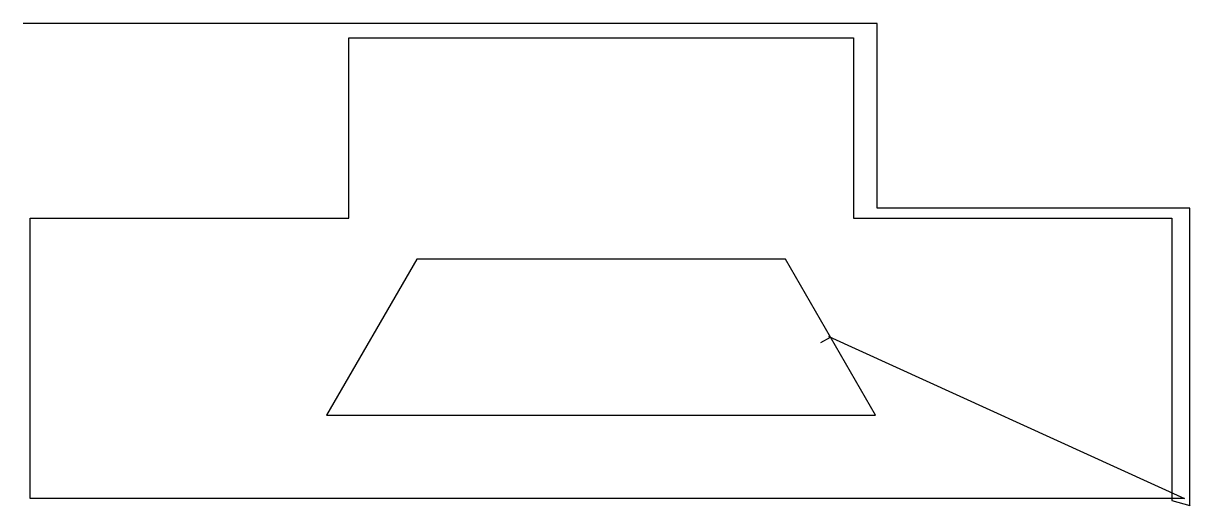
# Model space of a CAD drawing. Header units: metres. Extents: x 0 to 3169, y 0 to 1310.
import ezdxf

# ---------------------------------------------------------------- set-up
doc = ezdxf.new("R2010")
doc.units = ezdxf.units.M

msp = doc.modelspace()

# ---------------------------------------------------------------- linework, layer by layer
at = {"layer": 'TOOL_0'}
for p, q in [((0.999, 1309.708), (-0.001, 1309.708)), ((2320.201, 1309.708), (0.999, 1309.708)), ((2320.201, 807.406), (2320.201, 1309.708)), ((883.999, 780.502), (883.999, 1270.502)), ((883.999, 1270.502), (2255.499, 1270.502)), ((2255.499, 1270.502), (2255.499, 780.502)), ((3169.109, 807.406), (2320.201, 807.406)), ((3169.109, 1.001), (3169.109, 807.406)), ((18.999, 19.002), (18.999, 780.502)), ((18.999, 780.502), (883.999, 780.502)), ((2255.499, 780.502), (3120.499, 780.502)), ((3120.499, 780.502), (3120.499, 19.002)), ((1068.81, 669.751), (824.002, 245.732)), ((2070.69, 669.751), (1068.81, 669.751)), ((2193.094, 457.741), (2070.69, 669.751)), ((2167.113, 442.741), (2193.094, 457.741)), ((2193.093, 457.742), (2188.263, 459.036)), ((2188.263, 459.036), (3155.499, 19.002)), ((2315.497, 245.732), (2193.093, 457.742)), ((824.002, 245.732), (2315.497, 245.732)), ((3120.499, 19.002), (18.999, 19.002)), ((3155.499, 19.002), (3120.499, 19.002)), ((3120.499, 19.002), (3120.499, 14.002)), ((3120.499, 14.002), (3169.109, 0.001)), ((3169.109, 0.001), (3169.109, 1.001)), ((3169.109, 1.001), (3169.109, 0.001)), ((3169.109, 0.001), (3169.109, 1.001))]:
    msp.add_line(p, q, dxfattribs=at)

doc.saveas('drawing.dxf')
